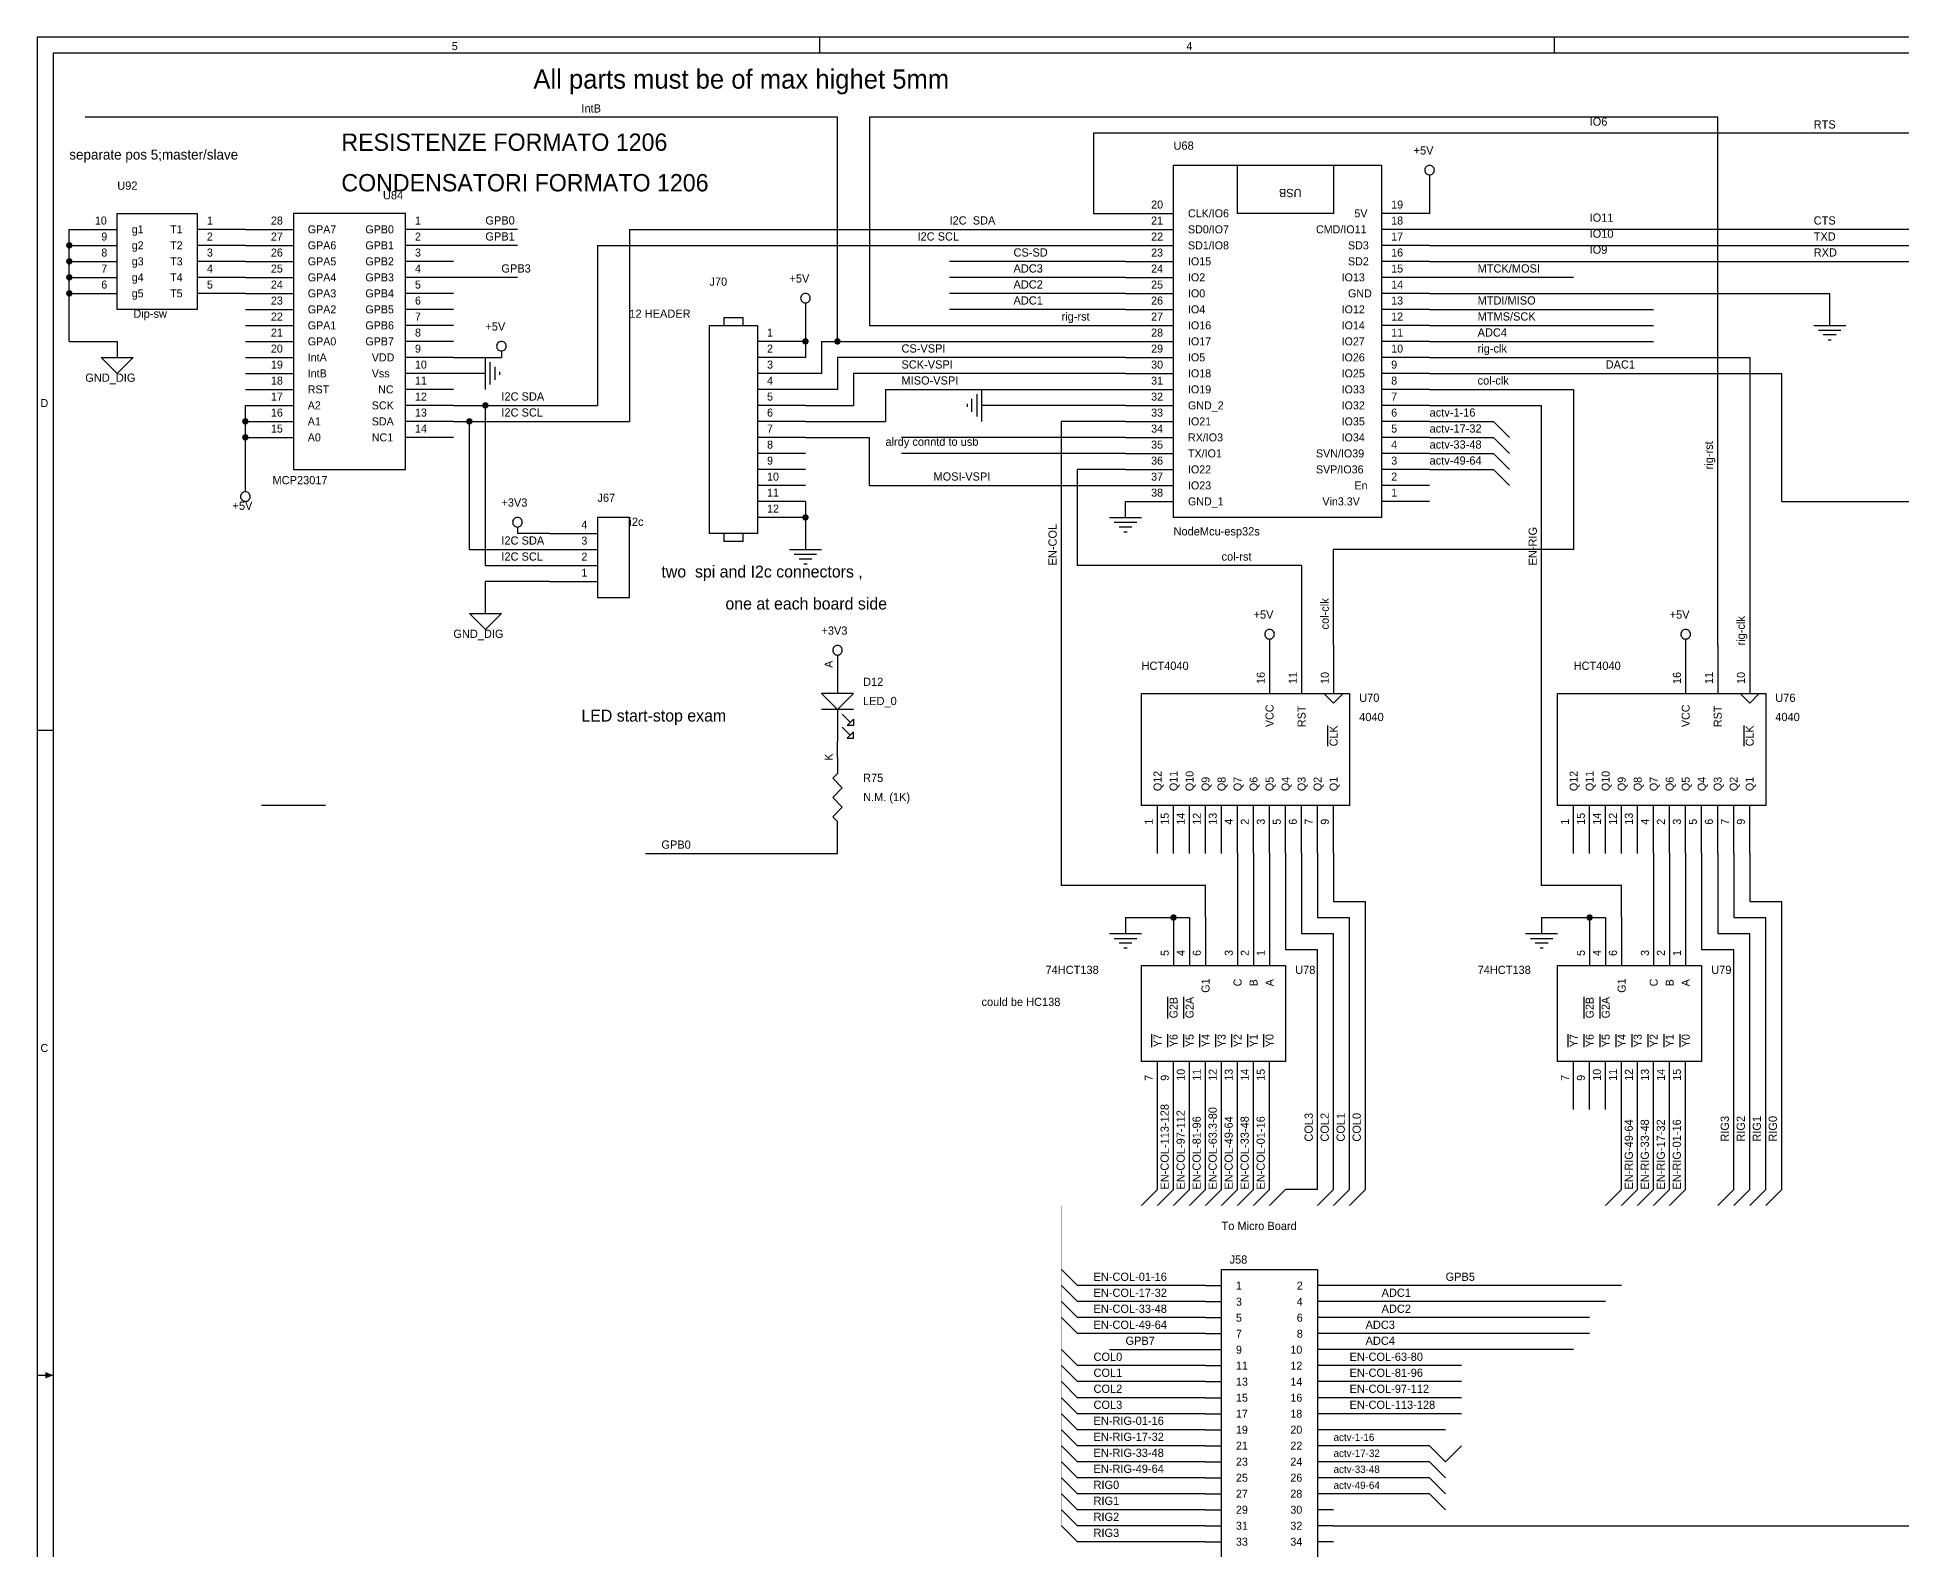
# Model space of a CAD drawing. Extents: x -3 to 591, y 3 to 422.
# Drawn here: x -2.5 to 293.4, y 182.4 to 422.4 of the extents above; entities that cross this region are included whole.
import ezdxf

# ---------------------------------------------------------------- set-up
doc = ezdxf.new("R2010")
doc.units = 0

msp = doc.modelspace()

# ---------------------------------------------------------------- linework, layer by layer
at = {"layer": 'PARTS'}
for p, q in [((170.18, 394.462), (177.8, 394.462)), ((218.44, 394.462), (210.82, 394.462)), ((2.54, 391.922), (10.16, 391.922)), ((30.48, 391.922), (22.86, 391.922)), ((30.48, 391.922), (38.1, 391.922)), ((63.5, 391.922), (55.88, 391.922)), ((170.18, 391.922), (177.8, 391.922)), ((218.44, 391.922), (210.82, 391.922)), ((2.54, 389.382), (10.16, 389.382)), ((30.48, 389.382), (22.86, 389.382)), ((30.48, 389.382), (38.1, 389.382)), ((63.5, 389.382), (55.88, 389.382)), ((170.18, 389.382), (177.8, 389.382)), ((218.44, 389.382), (210.82, 389.382)), ((2.54, 386.842), (10.16, 386.842)), ((30.48, 386.842), (22.86, 386.842)), ((30.48, 386.842), (38.1, 386.842)), ((63.5, 386.842), (55.88, 386.842)), ((170.18, 386.842), (177.8, 386.842)), ((218.44, 386.842), (210.82, 386.842)), ((2.54, 384.302), (10.16, 384.302)), ((2.54, 381.762), (10.16, 381.762)), ((30.48, 384.302), (22.86, 384.302)), ((30.48, 381.762), (22.86, 381.762)), ((30.48, 384.302), (38.1, 384.302)), ((30.48, 381.762), (38.1, 381.762)), ((63.5, 384.302), (55.88, 384.302)), ((63.5, 381.762), (55.88, 381.762)), ((170.18, 384.302), (177.8, 384.302)), ((170.18, 381.762), (177.8, 381.762)), ((218.44, 384.302), (210.82, 384.302)), ((218.44, 381.762), (210.82, 381.762)), ((30.48, 379.222), (38.1, 379.222)), ((63.5, 379.222), (55.88, 379.222)), ((170.18, 379.222), (177.8, 379.222)), ((218.44, 379.222), (210.82, 379.222)), ((30.48, 376.682), (38.1, 376.682)), ((63.5, 376.682), (55.88, 376.682)), ((170.18, 376.682), (177.8, 376.682)), ((218.44, 376.682), (210.82, 376.682)), ((30.48, 374.142), (38.1, 374.142)), ((63.5, 374.142), (55.88, 374.142)), ((119.38, 374.142), (111.76, 374.142)), ((170.18, 374.142), (177.8, 374.142)), ((218.44, 374.142), (210.82, 374.142)), ((30.48, 371.602), (38.1, 371.602)), ((63.5, 371.602), (55.88, 371.602)), ((119.38, 371.602), (111.76, 371.602)), ((170.18, 371.602), (177.8, 371.602)), ((218.44, 371.602), (210.82, 371.602)), ((30.48, 369.062), (38.1, 369.062)), ((63.5, 369.062), (55.88, 369.062)), ((119.38, 369.062), (111.76, 369.062)), ((170.18, 369.062), (177.8, 369.062)), ((218.44, 369.062), (210.82, 369.062)), ((30.48, 366.522), (38.1, 366.522)), ((30.48, 363.982), (38.1, 363.982)), ((63.5, 366.522), (55.88, 366.522)), ((63.5, 363.982), (55.88, 363.982)), ((119.38, 366.522), (111.76, 366.522)), ((119.38, 363.982), (111.76, 363.982)), ((170.18, 366.522), (177.8, 366.522)), ((170.18, 363.982), (177.8, 363.982)), ((218.44, 366.522), (210.82, 366.522)), ((218.44, 363.982), (210.82, 363.982)), ((30.48, 361.442), (38.1, 361.442)), ((63.5, 361.442), (55.88, 361.442)), ((119.38, 361.442), (111.76, 361.442)), ((170.18, 361.442), (177.8, 361.442)), ((218.44, 361.442), (210.82, 361.442)), ((30.48, 358.902), (38.1, 358.902)), ((63.5, 358.902), (55.88, 358.902)), ((119.38, 358.902), (111.76, 358.902)), ((170.18, 358.902), (177.8, 358.902)), ((218.44, 358.902), (210.82, 358.902)), ((119.38, 356.362), (111.76, 356.362)), ((170.18, 356.362), (177.8, 356.362)), ((218.44, 356.362), (210.82, 356.362)), ((119.38, 353.822), (111.76, 353.822)), ((170.18, 353.822), (177.8, 353.822)), ((218.44, 353.822), (210.82, 353.822)), ((119.38, 351.282), (111.76, 351.282)), ((170.18, 351.282), (177.8, 351.282)), ((218.44, 351.282), (210.82, 351.282)), ((119.38, 348.742), (111.76, 348.742)), ((170.18, 348.742), (177.8, 348.742)), ((218.44, 348.742), (210.82, 348.742)), ((78.74, 343.662), (86.36, 343.662)), ((119.38, 346.202), (111.76, 346.202)), ((78.74, 341.122), (86.36, 341.122)), ((78.74, 338.582), (86.36, 338.582)), ((78.74, 336.042), (86.36, 336.042)), ((193.04, 325.882), (193.04, 318.262)), ((198.12, 325.882), (198.12, 318.262)), ((203.2, 325.882), (203.2, 318.262)), ((259.08, 325.882), (259.08, 318.262)), ((264.16, 325.882), (264.16, 318.262)), ((269.24, 325.882), (269.24, 318.262)), ((124.46, 323.342), (124.46, 320.802)), ((201.676, 318.262), (203.2, 316.738)), ((203.2, 316.738), (204.724, 318.262)), ((267.716, 318.262), (269.24, 316.738)), ((269.24, 316.738), (270.764, 318.262)), ((124.46, 308.102), (124.46, 310.642)), ((124.46, 308.102), (124.46, 305.562)), ((175.26, 292.862), (175.26, 300.482)), ((177.8, 292.862), (177.8, 300.482)), ((180.34, 292.862), (180.34, 300.482)), ((182.88, 292.862), (182.88, 300.482)), ((185.42, 292.862), (185.42, 300.482)), ((187.96, 292.862), (187.96, 300.482)), ((190.5, 292.862), (190.5, 300.482)), ((193.04, 292.862), (193.04, 300.482)), ((195.58, 292.862), (195.58, 300.482)), ((198.12, 292.862), (198.12, 300.482)), ((200.66, 292.862), (200.66, 300.482)), ((203.2, 292.862), (203.2, 300.482)), ((241.3, 292.862), (241.3, 300.482)), ((243.84, 292.862), (243.84, 300.482)), ((246.38, 292.862), (246.38, 300.482)), ((248.92, 292.862), (248.92, 300.482)), ((251.46, 292.862), (251.46, 300.482)), ((254, 292.862), (254, 300.482)), ((256.54, 292.862), (256.54, 300.482)), ((259.08, 292.862), (259.08, 300.482)), ((261.62, 292.862), (261.62, 300.482)), ((264.16, 292.862), (264.16, 300.482)), ((266.7, 292.862), (266.7, 300.482)), ((269.24, 292.862), (269.24, 300.482)), ((124.46, 295.402), (124.46, 297.942)), ((177.8, 282.702), (177.8, 275.082)), ((180.34, 282.702), (180.34, 275.082)), ((182.88, 282.702), (182.88, 275.082)), ((187.96, 282.702), (187.96, 275.082)), ((190.5, 282.702), (190.5, 275.082)), ((193.04, 282.702), (193.04, 275.082)), ((243.84, 282.702), (243.84, 275.082)), ((246.38, 282.702), (246.38, 275.082)), ((248.92, 282.702), (248.92, 275.082)), ((254, 282.702), (254, 275.082)), ((256.54, 282.702), (256.54, 275.082)), ((259.08, 282.702), (259.08, 275.082)), ((175.26, 252.222), (175.26, 259.842)), ((177.8, 252.222), (177.8, 259.842)), ((180.34, 252.222), (180.34, 259.842)), ((182.88, 252.222), (182.88, 259.842)), ((185.42, 252.222), (185.42, 259.842)), ((187.96, 252.222), (187.96, 259.842)), ((190.5, 252.222), (190.5, 259.842)), ((193.04, 252.222), (193.04, 259.842)), ((241.3, 252.222), (241.3, 259.842)), ((243.84, 252.222), (243.84, 259.842)), ((246.38, 252.222), (246.38, 259.842)), ((248.92, 252.222), (248.92, 259.842)), ((251.46, 252.222), (251.46, 259.842)), ((254, 252.222), (254, 259.842)), ((256.54, 252.222), (256.54, 259.842)), ((259.08, 252.222), (259.08, 259.842)), ((182.88, 224.282), (185.42, 224.282)), ((203.2, 224.282), (200.66, 224.282)), ((182.88, 221.742), (185.42, 221.742)), ((182.88, 219.202), (185.42, 219.202)), ((203.2, 221.742), (200.66, 221.742)), ((203.2, 219.202), (200.66, 219.202)), ((182.88, 216.662), (185.42, 216.662)), ((203.2, 216.662), (200.66, 216.662)), ((182.88, 214.122), (185.42, 214.122)), ((203.2, 214.122), (200.66, 214.122)), ((182.88, 211.582), (185.42, 211.582)), ((203.2, 211.582), (200.66, 211.582)), ((182.88, 209.042), (185.42, 209.042)), ((203.2, 209.042), (200.66, 209.042)), ((182.88, 206.502), (185.42, 206.502)), ((203.2, 206.502), (200.66, 206.502)), ((182.88, 203.962), (185.42, 203.962)), ((182.88, 201.422), (185.42, 201.422)), ((203.2, 203.962), (200.66, 203.962)), ((203.2, 201.422), (200.66, 201.422)), ((182.88, 198.882), (185.42, 198.882)), ((203.2, 198.882), (200.66, 198.882)), ((182.88, 196.342), (185.42, 196.342)), ((203.2, 196.342), (200.66, 196.342)), ((182.88, 193.802), (185.42, 193.802)), ((203.2, 193.802), (200.66, 193.802)), ((182.88, 191.262), (185.42, 191.262)), ((203.2, 191.262), (200.66, 191.262)), ((182.88, 188.722), (185.42, 188.722)), ((203.2, 188.722), (200.66, 188.722)), ((182.88, 186.182), (185.42, 186.182)), ((182.88, 183.642), (185.42, 183.642)), ((203.2, 186.182), (200.66, 186.182)), ((203.2, 183.642), (200.66, 183.642))]:
    msp.add_line(p, q, dxfattribs=at)
for points in [[(210.82, 346.202), (177.8, 346.202), (177.8, 402.082), (210.82, 402.082)], [(203.2, 394.462), (187.96, 394.462), (187.96, 402.082), (203.2, 402.082)], [(10.16, 394.462), (22.86, 394.462), (22.86, 379.222), (10.16, 379.222)], [(55.88, 394.462), (38.1, 394.462), (38.1, 353.822), (55.88, 353.822)], [(104.14, 376.682), (111.76, 376.682), (111.76, 343.662), (104.14, 343.662)], [(86.36, 333.502), (91.44, 333.502), (91.44, 346.202), (86.36, 346.202)], [(127, 318.262), (121.92, 318.262), (124.46, 315.722), (127, 318.262)], [(205.74, 318.262), (205.74, 300.482), (172.72, 300.482), (172.72, 318.262)], [(271.78, 318.262), (271.78, 300.482), (238.76, 300.482), (238.76, 318.262)], [(127, 314.198), (127, 313.182), (125.984, 313.182), (127, 314.198)], [(127, 311.15), (127, 312.166), (125.984, 311.15), (127, 311.15)], [(195.58, 275.082), (195.58, 259.842), (172.72, 259.842), (172.72, 275.082)], [(261.62, 275.082), (261.62, 259.842), (238.76, 259.842), (238.76, 275.082)], [(185.42, 226.822), (200.66, 226.822), (200.66, 160.782), (185.42, 160.782)]]:
    msp.add_lwpolyline(points, close=True, dxfattribs=at)
for points in [[(219.202, 401.32, 0.0985), (219.144, 401.6116, 0.0985), (218.9788, 401.8588, 0.0985), (218.7316, 402.024, 0.0985), (218.44, 402.082, 0.0985), (218.1484, 402.024, 0.0985), (217.9012, 401.8588, 0.0985), (217.736, 401.6116, 0.0985), (217.678, 401.32, 0.0985), (217.736, 401.0284, 0.0985), (217.9012, 400.7812, 0.0985), (218.1484, 400.616, 0.0985), (218.44, 400.558, 0.0985), (218.7316, 400.616, 0.0985), (218.9788, 400.7812, 0.0985), (219.144, 401.0284, 0.0985)], [(120.142, 381, 0.0985), (120.084, 381.2916, 0.0985), (119.9188, 381.5388, 0.0985), (119.6716, 381.704, 0.0985), (119.38, 381.762, 0.0985), (119.0884, 381.704, 0.0985), (118.8412, 381.5388, 0.0985), (118.676, 381.2916, 0.0985), (118.618, 381, 0.0985), (118.676, 380.7084, 0.0985), (118.8412, 380.4612, 0.0985), (119.0884, 380.296, 0.0985), (119.38, 380.238, 0.0985), (119.6716, 380.296, 0.0985), (119.9188, 380.4612, 0.0985), (120.084, 380.7084, 0.0985)], [(71.882, 373.38, 0.0985), (71.824, 373.6716, 0.0985), (71.6588, 373.9188, 0.0985), (71.4116, 374.084, 0.0985), (71.12, 374.142, 0.0985), (70.8284, 374.084, 0.0985), (70.5812, 373.9188, 0.0985), (70.416, 373.6716, 0.0985), (70.358, 373.38, 0.0985), (70.416, 373.0884, 0.0985), (70.5812, 372.8412, 0.0985), (70.8284, 372.676, 0.0985), (71.12, 372.618, 0.0985), (71.4116, 372.676, 0.0985), (71.6588, 372.8412, 0.0985), (71.824, 373.0884, 0.0985)], [(31.242, 349.504, 0.0985), (31.184, 349.7956, 0.0985), (31.0188, 350.0428, 0.0985), (30.7716, 350.208, 0.0985), (30.48, 350.266, 0.0985), (30.1884, 350.208, 0.0985), (29.9412, 350.0428, 0.0985), (29.776, 349.7956, 0.0985), (29.718, 349.504, 0.0985), (29.776, 349.2124, 0.0985), (29.9412, 348.9652, 0.0985), (30.1884, 348.8, 0.0985), (30.48, 348.742, 0.0985), (30.7716, 348.8, 0.0985), (31.0188, 348.9652, 0.0985), (31.184, 349.2124, 0.0985)], [(74.422, 345.44, 0.0985), (74.364, 345.7316, 0.0985), (74.1988, 345.9788, 0.0985), (73.9516, 346.144, 0.0985), (73.66, 346.202, 0.0985), (73.3684, 346.144, 0.0985), (73.1212, 345.9788, 0.0985), (72.956, 345.7316, 0.0985), (72.898, 345.44, 0.0985), (72.956, 345.1484, 0.0985), (73.1212, 344.9012, 0.0985), (73.3684, 344.736, 0.0985), (73.66, 344.678, 0.0985), (73.9516, 344.736, 0.0985), (74.1988, 344.9012, 0.0985), (74.364, 345.1484, 0.0985)], [(125.222, 325.12, 0.0985), (125.164, 325.4116, 0.0985), (124.9988, 325.6588, 0.0985), (124.7516, 325.824, 0.0985), (124.46, 325.882, 0.0985), (124.1684, 325.824, 0.0985), (123.9212, 325.6588, 0.0985), (123.756, 325.4116, 0.0985), (123.698, 325.12, 0.0985), (123.756, 324.8284, 0.0985), (123.9212, 324.5812, 0.0985), (124.1684, 324.416, 0.0985), (124.46, 324.358, 0.0985), (124.7516, 324.416, 0.0985), (124.9988, 324.5812, 0.0985), (125.164, 324.8284, 0.0985)], [(193.802, 327.66, 0.0985), (193.744, 327.9516, 0.0985), (193.5788, 328.1988, 0.0985), (193.3316, 328.364, 0.0985), (193.04, 328.422, 0.0985), (192.7484, 328.364, 0.0985), (192.5012, 328.1988, 0.0985), (192.336, 327.9516, 0.0985), (192.278, 327.66, 0.0985), (192.336, 327.3684, 0.0985), (192.5012, 327.1212, 0.0985), (192.7484, 326.956, 0.0985), (193.04, 326.898, 0.0985), (193.3316, 326.956, 0.0985), (193.5788, 327.1212, 0.0985), (193.744, 327.3684, 0.0985)], [(259.842, 327.66, 0.0985), (259.784, 327.9516, 0.0985), (259.6188, 328.1988, 0.0985), (259.3716, 328.364, 0.0985), (259.08, 328.422, 0.0985), (258.7884, 328.364, 0.0985), (258.5412, 328.1988, 0.0985), (258.376, 327.9516, 0.0985), (258.318, 327.66, 0.0985), (258.376, 327.3684, 0.0985), (258.5412, 327.1212, 0.0985), (258.7884, 326.956, 0.0985), (259.08, 326.898, 0.0985), (259.3716, 326.956, 0.0985), (259.6188, 327.1212, 0.0985), (259.784, 327.3684, 0.0985)]]:
    msp.add_lwpolyline(points, format="xyb", close=True, dxfattribs=at)
for points in [[(218.44, 400.558), (218.44, 399.542)], [(119.38, 380.238), (119.38, 379.222)], [(106.426, 377.952), (106.426, 376.682)], [(106.426, 377.952), (109.474, 377.952)], [(109.474, 376.682), (109.474, 377.952)], [(279.4, 376.682), (284.48, 376.682)], [(280.162, 375.92), (283.718, 375.92)], [(282.956, 375.158), (280.924, 375.158)], [(281.686, 374.396), (282.194, 374.396)], [(7.62, 371.602), (12.7, 371.602)], [(10.16, 369.062), (7.62, 371.602)], [(12.7, 371.602), (10.16, 369.062)], [(68.58, 366.522), (68.58, 371.602)], [(69.342, 367.284), (69.342, 370.84)], [(70.104, 370.078), (70.104, 368.046)], [(71.12, 372.618), (71.12, 371.602)], [(70.866, 368.808), (70.866, 369.316)], [(145.034, 364.236), (145.034, 363.728)], [(145.796, 362.966), (145.796, 364.998)], [(146.558, 365.76), (146.558, 362.204)], [(147.32, 366.522), (147.32, 361.442)], [(30.48, 350.266), (30.48, 351.282)], [(73.66, 344.678), (73.66, 343.662)], [(106.426, 343.662), (106.426, 342.392)], [(109.474, 342.392), (109.474, 343.662)], [(167.64, 346.202), (172.72, 346.202)], [(168.402, 345.44), (171.958, 345.44)], [(171.196, 344.678), (169.164, 344.678)], [(169.926, 343.916), (170.434, 343.916)], [(109.474, 342.392), (106.426, 342.392)], [(116.84, 341.122), (121.92, 341.122)], [(117.602, 340.36), (121.158, 340.36)], [(120.396, 339.598), (118.364, 339.598)], [(119.126, 338.836), (119.634, 338.836)], [(66.04, 330.962), (71.12, 330.962)], [(68.58, 328.422), (66.04, 330.962)], [(71.12, 330.962), (68.58, 328.422)], [(193.04, 326.898), (193.04, 325.882)], [(259.08, 326.898), (259.08, 325.882)], [(124.46, 324.358), (124.46, 323.342)], [(124.46, 320.802), (124.46, 318.262)], [(127, 315.722), (121.92, 315.722)], [(124.46, 315.722), (124.46, 310.642)], [(126.492, 313.69), (125.222, 314.96)], [(126.492, 311.658), (125.222, 312.928)], [(123.698, 304.8), (124.46, 305.562)], [(125.222, 303.276), (123.698, 304.8)], [(123.698, 301.752), (125.222, 303.276)], [(125.222, 300.228), (123.698, 301.752)], [(123.698, 298.704), (125.222, 300.228)], [(124.46, 297.942), (123.698, 298.704)], [(167.64, 280.162), (172.72, 280.162)], [(168.402, 279.4), (171.958, 279.4)], [(171.196, 278.638), (169.164, 278.638)], [(233.68, 280.162), (238.76, 280.162)], [(234.442, 279.4), (237.998, 279.4)], [(237.236, 278.638), (235.204, 278.638)], [(169.926, 277.876), (170.434, 277.876)], [(235.966, 277.876), (236.474, 277.876)]]:
    msp.add_lwpolyline(points, dxfattribs=at)
at = {"layer": 'TITLE'}
for points in [[(-2.54, 2.54), (591.312, 2.54), (591.312, 422.402), (-2.54, 422.402)], [(0, 5.08), (588.772, 5.08), (588.772, 419.862), (0, 419.862)]]:
    msp.add_lwpolyline(points, close=True, dxfattribs=at)
for points in [[(121.666, 419.862), (121.666, 422.402)], [(238.252, 419.862), (238.252, 422.402)], [(-2.54, 312.42), (0, 312.42)], [(-2.54, 210.058), (0, 210.058)]]:
    msp.add_lwpolyline(points, dxfattribs=at)
msp.add_solid([(0, 210.058), (-1.27, 210.566), (-1.27, 209.55), (-1.27, 210.058)], dxfattribs=at)
msp.add_solid([(0, 210.058), (-1.27, 210.566), (-1.27, 209.55), (-1.27, 210.058)], dxfattribs=at)
msp.add_solid([(0, 210.058), (-1.27, 210.566), (-1.27, 209.55), (-1.27, 210.058)], dxfattribs=at)
at = {"layer": 'WIRE'}
for points in [[(124.46, 409.702), (5.08, 409.702)], [(124.46, 374.142), (124.46, 409.702)], [(264.16, 409.702), (129.54, 409.702)], [(129.54, 409.702), (129.54, 376.682)], [(264.16, 325.882), (264.16, 409.702)], [(378.46, 407.162), (165.1, 407.162)], [(165.1, 407.162), (165.1, 394.462)], [(218.44, 399.542), (218.44, 394.462)], [(165.1, 394.462), (170.18, 394.462)], [(2.54, 389.382), (2.54, 391.922)], [(73.66, 391.922), (63.5, 391.922)], [(91.44, 391.922), (170.18, 391.922)], [(91.44, 391.922), (91.44, 361.442)], [(375.92, 391.922), (218.44, 391.922)], [(2.54, 386.842), (2.54, 389.382)], [(73.66, 389.382), (63.5, 389.382)], [(86.36, 389.382), (170.18, 389.382)], [(86.36, 389.382), (86.36, 363.982)], [(218.44, 389.382), (370.84, 389.382)], [(2.54, 384.302), (2.54, 386.842)], [(170.18, 386.842), (142.24, 386.842)], [(218.44, 386.842), (373.38, 386.842)], [(2.54, 381.762), (2.54, 384.302)], [(2.54, 374.142), (2.54, 381.762)], [(73.66, 384.302), (63.5, 384.302)], [(170.18, 384.302), (142.24, 384.302)], [(170.18, 381.762), (142.24, 381.762)], [(241.3, 384.302), (218.44, 384.302)], [(218.44, 381.762), (281.94, 381.762)], [(281.94, 376.682), (281.94, 381.762)], [(119.38, 379.222), (119.38, 374.142)], [(170.18, 379.222), (142.24, 379.222)], [(218.44, 379.222), (254, 379.222)], [(129.54, 376.682), (170.18, 376.682)], [(218.44, 376.682), (254, 376.682)], [(2.54, 374.142), (10.16, 374.142)], [(10.16, 374.142), (10.16, 371.602)], [(119.38, 374.142), (119.38, 371.602)], [(121.92, 374.142), (124.46, 374.142)], [(121.92, 374.142), (121.92, 369.062)], [(124.46, 374.142), (170.18, 374.142)], [(218.44, 374.142), (254, 374.142)], [(63.5, 371.602), (71.12, 371.602)], [(170.18, 371.602), (124.46, 371.602)], [(124.46, 371.602), (124.46, 366.522)], [(218.44, 371.602), (269.24, 371.602)], [(269.24, 371.602), (269.24, 325.882)], [(68.58, 369.062), (63.5, 369.062)], [(121.92, 369.062), (119.38, 369.062)], [(170.18, 369.062), (127, 369.062)], [(127, 369.062), (127, 363.982)], [(218.44, 369.062), (274.32, 369.062)], [(274.32, 348.742), (274.32, 369.062)], [(30.48, 361.442), (30.48, 363.982)], [(63.5, 363.982), (68.58, 363.982)], [(68.58, 338.582), (68.58, 363.982)], [(68.58, 363.982), (86.36, 363.982)], [(124.46, 366.522), (119.38, 366.522)], [(119.38, 363.982), (127, 363.982)], [(132.08, 366.522), (170.18, 366.522)], [(132.08, 366.522), (132.08, 361.442)], [(170.18, 363.982), (147.32, 363.982)], [(147.32, 363.982), (147.32, 361.442)], [(218.44, 366.522), (241.3, 366.522)], [(218.44, 363.982), (236.22, 363.982)], [(236.22, 287.782), (236.22, 363.982)], [(241.3, 366.522), (241.3, 341.122)], [(30.48, 358.902), (30.48, 361.442)], [(63.5, 361.442), (66.04, 361.442)], [(66.04, 341.122), (66.04, 361.442)], [(66.04, 361.442), (91.44, 361.442)], [(119.38, 361.442), (132.08, 361.442)], [(160.02, 287.782), (160.02, 361.442)], [(170.18, 361.442), (160.02, 361.442)], [(218.44, 361.442), (228.6, 361.442)], [(231.14, 358.902), (228.6, 361.442)], [(30.48, 351.282), (30.48, 358.902)], [(119.38, 358.902), (129.54, 358.902)], [(129.54, 351.282), (129.54, 358.902)], [(170.18, 358.902), (134.62, 358.902)], [(218.44, 358.902), (228.6, 358.902)], [(231.14, 356.362), (228.6, 358.902)], [(170.18, 356.362), (134.62, 356.362)], [(218.44, 356.362), (228.6, 356.362)], [(231.14, 353.822), (228.6, 356.362)], [(162.56, 338.582), (162.56, 353.822)], [(170.18, 353.822), (162.56, 353.822)], [(218.44, 353.822), (228.6, 353.822)], [(231.14, 351.282), (228.6, 353.822)], [(129.54, 351.282), (170.18, 351.282)], [(119.38, 348.742), (119.38, 346.202)], [(170.18, 346.202), (170.18, 348.742)], [(274.32, 348.742), (302.26, 348.742)], [(78.74, 343.662), (73.66, 343.662)], [(119.38, 346.202), (119.38, 341.122)], [(66.04, 341.122), (78.74, 341.122)], [(203.2, 325.882), (203.2, 341.122)], [(241.3, 341.122), (203.2, 341.122)], [(68.58, 338.582), (78.74, 338.582)], [(198.12, 338.582), (162.56, 338.582)], [(198.12, 338.582), (198.12, 325.882)], [(78.74, 336.042), (68.58, 336.042)], [(68.58, 330.962), (68.58, 336.042)], [(43.18, 300.482), (33.02, 300.482)], [(124.46, 292.862), (124.46, 295.402)], [(93.98, 292.862), (124.46, 292.862)], [(187.96, 292.862), (187.96, 282.702)], [(190.5, 292.862), (190.5, 282.702)], [(193.04, 292.862), (193.04, 282.702)], [(195.58, 292.862), (195.58, 277.622)], [(198.12, 292.862), (198.12, 280.162)], [(200.66, 292.862), (200.66, 282.702)], [(203.2, 292.862), (203.2, 285.242)], [(254, 292.862), (254, 282.702)], [(256.54, 292.862), (256.54, 282.702)], [(259.08, 292.862), (259.08, 282.702)], [(261.62, 292.862), (261.62, 277.622)], [(264.16, 292.862), (264.16, 280.162)], [(266.7, 292.862), (266.7, 282.702)], [(269.24, 292.862), (269.24, 285.242)], [(182.88, 287.782), (160.02, 287.782)], [(182.88, 282.702), (182.88, 287.782)], [(248.92, 287.782), (236.22, 287.782)], [(248.92, 282.702), (248.92, 287.782)], [(203.2, 285.242), (208.28, 285.242)], [(208.28, 239.522), (208.28, 285.242)], [(269.24, 285.242), (274.32, 285.242)], [(274.32, 239.522), (274.32, 285.242)], [(170.18, 282.702), (177.8, 282.702)], [(170.18, 282.702), (170.18, 280.162)], [(177.8, 282.702), (180.34, 282.702)], [(200.66, 282.702), (205.74, 282.702)], [(205.74, 239.522), (205.74, 282.702)], [(236.22, 282.702), (243.84, 282.702)], [(236.22, 282.702), (236.22, 280.162)], [(243.84, 282.702), (246.38, 282.702)], [(266.7, 282.702), (271.78, 282.702)], [(271.78, 239.522), (271.78, 282.702)], [(198.12, 280.162), (203.2, 280.162)], [(203.2, 239.522), (203.2, 280.162)], [(264.16, 280.162), (269.24, 280.162)], [(269.24, 239.522), (269.24, 280.162)], [(195.58, 277.622), (200.66, 277.622)], [(200.66, 239.522), (200.66, 277.622)], [(261.62, 277.622), (266.7, 277.622)], [(266.7, 239.522), (266.7, 277.622)], [(175.26, 239.522), (175.26, 252.222)], [(177.8, 239.522), (177.8, 252.222)], [(180.34, 239.522), (180.34, 252.222)], [(182.88, 239.522), (182.88, 252.222)], [(185.42, 239.522), (185.42, 252.222)], [(187.96, 239.522), (187.96, 252.222)], [(190.5, 239.522), (190.5, 252.222)], [(193.04, 239.522), (193.04, 252.222)], [(248.92, 239.522), (248.92, 252.222)], [(251.46, 239.522), (251.46, 252.222)], [(254, 239.522), (254, 252.222)], [(256.54, 239.522), (256.54, 252.222)], [(259.08, 239.522), (259.08, 252.222)], [(172.72, 236.982), (175.26, 239.522)], [(175.26, 236.982), (177.8, 239.522)], [(177.8, 236.982), (180.34, 239.522)], [(180.34, 236.982), (182.88, 239.522)], [(182.88, 236.982), (185.42, 239.522)], [(185.42, 236.982), (187.96, 239.522)], [(187.96, 236.982), (190.5, 239.522)], [(190.5, 236.982), (193.04, 239.522)], [(193.04, 236.982), (195.58, 239.522)], [(200.66, 239.522), (195.58, 239.522)], [(203.2, 239.522), (200.66, 236.982)], [(205.74, 239.522), (203.2, 236.982)], [(208.28, 239.522), (205.74, 236.982)], [(246.38, 236.982), (248.92, 239.522)], [(248.92, 236.982), (251.46, 239.522)], [(251.46, 236.982), (254, 239.522)], [(254, 236.982), (256.54, 239.522)], [(256.54, 236.982), (259.08, 239.522)], [(266.7, 239.522), (264.16, 236.982)], [(269.24, 239.522), (266.7, 236.982)], [(271.78, 239.522), (269.24, 236.982)], [(274.32, 239.522), (271.78, 236.982)], [(160.02, 226.822), (162.56, 224.282)], [(160.02, 226.822), (162.56, 224.282)], [(160.02, 224.282), (162.56, 221.742)], [(160.02, 224.282), (162.56, 221.742)], [(182.88, 224.282), (162.56, 224.282)], [(248.92, 224.282), (203.2, 224.282)], [(160.02, 221.742), (162.56, 219.202)], [(160.02, 221.742), (162.56, 219.202)], [(160.02, 219.202), (162.56, 216.662)], [(160.02, 219.202), (162.56, 216.662)], [(182.88, 221.742), (162.56, 221.742)], [(182.88, 219.202), (162.56, 219.202)], [(246.38, 221.742), (203.2, 221.742)], [(243.84, 219.202), (203.2, 219.202)], [(182.88, 216.662), (162.56, 216.662)], [(243.84, 216.662), (203.2, 216.662)], [(160.02, 214.122), (162.56, 211.582)], [(160.02, 214.122), (162.56, 211.582)], [(167.64, 214.122), (182.88, 214.122)], [(241.3, 214.122), (203.2, 214.122)], [(160.02, 211.582), (162.56, 209.042)], [(160.02, 211.582), (162.56, 209.042)], [(182.88, 211.582), (162.56, 211.582)], [(223.52, 211.582), (203.2, 211.582)], [(160.02, 209.042), (162.56, 206.502)], [(160.02, 209.042), (162.56, 206.502)], [(182.88, 209.042), (162.56, 209.042)], [(223.52, 209.042), (203.2, 209.042)], [(160.02, 206.502), (162.56, 203.962)], [(160.02, 206.502), (162.56, 203.962)], [(182.88, 206.502), (162.56, 206.502)], [(223.52, 206.502), (203.2, 206.502)], [(160.02, 203.962), (162.56, 201.422)], [(160.02, 203.962), (162.56, 201.422)], [(160.02, 201.422), (162.56, 198.882)], [(160.02, 201.422), (162.56, 198.882)], [(182.88, 203.962), (162.56, 203.962)], [(182.88, 201.422), (162.56, 201.422)], [(223.52, 203.962), (203.2, 203.962)], [(220.98, 201.422), (203.2, 201.422)], [(160.02, 198.882), (162.56, 196.342)], [(160.02, 198.882), (162.56, 196.342)], [(182.88, 198.882), (162.56, 198.882)], [(218.44, 198.882), (203.2, 198.882)], [(220.98, 196.342), (218.44, 198.882)], [(223.52, 198.882), (220.98, 196.342)], [(160.02, 196.342), (162.56, 193.802)], [(160.02, 196.342), (162.56, 193.802)], [(182.88, 196.342), (162.56, 196.342)], [(218.44, 196.342), (203.2, 196.342)], [(220.98, 193.802), (218.44, 196.342)], [(160.02, 193.802), (162.56, 191.262)], [(160.02, 193.802), (162.56, 191.262)], [(182.88, 193.802), (162.56, 193.802)], [(218.44, 193.802), (203.2, 193.802)], [(220.98, 191.262), (218.44, 193.802)], [(160.02, 191.262), (162.56, 188.722)], [(160.02, 191.262), (162.56, 188.722)], [(182.88, 191.262), (162.56, 191.262)], [(218.44, 191.262), (203.2, 191.262)], [(220.98, 188.722), (218.44, 191.262)], [(160.02, 188.722), (162.56, 186.182)], [(160.02, 188.722), (162.56, 186.182)], [(182.88, 188.722), (162.56, 188.722)], [(160.02, 186.182), (162.56, 183.642)], [(160.02, 186.182), (162.56, 183.642)], [(182.88, 186.182), (162.56, 186.182)], [(182.88, 183.642), (162.56, 183.642)], [(203.2, 186.182), (322.58, 186.182)]]:
    msp.add_lwpolyline(points, dxfattribs=at)
at = {"layer": 'WIRE', "const_width": 0.508}
for points in [[(2.286, 389.382, 1), (2.794, 389.382, 1)], [(2.286, 386.842, 1), (2.794, 386.842, 1)], [(2.286, 384.302, 1), (2.794, 384.302, 1)], [(2.286, 381.762, 1), (2.794, 381.762, 1)], [(119.126, 374.142, 1), (119.634, 374.142, 1)], [(124.206, 374.142, 1), (124.714, 374.142, 1)], [(68.326, 363.982, 1), (68.834, 363.982, 1)], [(30.226, 361.442, 1), (30.734, 361.442, 1)], [(65.786, 361.442, 1), (66.294, 361.442, 1)], [(30.226, 358.902, 1), (30.734, 358.902, 1)], [(119.126, 346.202, 1), (119.634, 346.202, 1)], [(177.546, 282.702, 1), (178.054, 282.702, 1)], [(243.586, 282.702, 1), (244.094, 282.702, 1)]]:
    msp.add_lwpolyline(points, format="xyb", close=True, dxfattribs=at)
at = {"layer": 'WIRE', "const_width": 0.02}
for points in [[(231.14, 361.442), (231.14, 358.902)], [(231.14, 358.902), (231.14, 356.362)], [(231.14, 356.362), (231.14, 353.822)], [(231.14, 353.822), (231.14, 351.282)], [(231.14, 351.282), (231.14, 346.202)], [(284.48, 346.202), (231.14, 346.202)], [(284.48, 198.882), (284.48, 346.202)], [(160.02, 226.822), (160.02, 236.982)], [(160.02, 236.982), (172.72, 236.982)], [(172.72, 236.982), (175.26, 236.982)], [(175.26, 236.982), (177.8, 236.982)], [(177.8, 236.982), (180.34, 236.982)], [(180.34, 236.982), (182.88, 236.982)], [(182.88, 236.982), (185.42, 236.982)], [(185.42, 236.982), (187.96, 236.982)], [(187.96, 236.982), (190.5, 236.982)], [(190.5, 236.982), (193.04, 236.982)], [(193.04, 236.982), (200.66, 236.982)], [(200.66, 236.982), (203.2, 236.982)], [(203.2, 236.982), (205.74, 236.982)], [(205.74, 236.982), (246.38, 236.982)], [(246.38, 236.982), (248.92, 236.982)], [(248.92, 236.982), (251.46, 236.982)], [(251.46, 236.982), (254, 236.982)], [(254, 236.982), (256.54, 236.982)], [(256.54, 236.982), (264.16, 236.982)], [(264.16, 236.982), (266.7, 236.982)], [(266.7, 236.982), (269.24, 236.982)], [(269.24, 236.982), (271.78, 236.982)], [(271.78, 236.982), (274.32, 236.982)], [(160.02, 224.282), (160.02, 226.822)], [(160.02, 221.742), (160.02, 224.282)], [(160.02, 219.202), (160.02, 221.742)], [(160.02, 219.202), (160.02, 214.122)], [(160.02, 211.582), (160.02, 214.122)], [(160.02, 209.042), (160.02, 211.582)], [(160.02, 206.502), (160.02, 209.042)], [(160.02, 203.962), (160.02, 206.502)], [(160.02, 201.422), (160.02, 203.962)], [(160.02, 198.882), (160.02, 201.422)], [(160.02, 196.342), (160.02, 198.882)], [(220.98, 196.342), (220.98, 198.882)], [(223.52, 198.882), (284.48, 198.882)], [(160.02, 193.802), (160.02, 196.342)], [(220.98, 193.802), (220.98, 196.342)], [(160.02, 191.262), (160.02, 193.802)], [(220.98, 191.262), (220.98, 193.802)], [(160.02, 188.722), (160.02, 191.262)], [(220.98, 188.722), (220.98, 191.262)], [(160.02, 186.182), (160.02, 188.722)]]:
    msp.add_lwpolyline(points, dxfattribs=at)

# ---------------------------------------------------------------- texts
at = {"layer": 'COMMENTS'}
for s, height, p in [('All parts must be of max highet 5mm', 3.0407, (76.2, 414.2513)), ('IO6', 1.3057, (243.84, 408.3663)), ('RESISTENZE FORMATO 1206', 2.7523, (45.72, 404.3797)), ('separate pos 5;master/slave', 1.5955, (2.54, 402.9965)), ('CONDENSATORI FORMATO 1206', 2.7523, (45.72, 397.945)), ('IO11', 1.3057, (243.84, 393.1263)), ('IO10', 1.3057, (243.84, 390.5863)), ('IO9', 1.3057, (243.84, 388.0463)), ('alrdy conntd to usb ', 1.3057, (132.08, 357.5663)), ('two  spi and I2c connectors ,', 1.8851, (96.52, 336.6669)), ('one at each board side ', 1.8851, (106.68, 331.5869)), ('HCT4040', 1.3057, (172.72, 322.0063)), ('HCT4040', 1.3057, (241.3, 322.0063)), ('LED start-stop exam', 1.8851, (83.82, 313.8069)), ('could be HC138', 1.3057, (147.32, 268.6663)), ('To Micro Board', 1.3057, (185.42, 233.1063))]:
    msp.add_text(s, height=height, dxfattribs=at).set_placement(p)
at = {"layer": 'PARTS'}
for s, p in [('10', (6.604, 392.684)), ('1', (24.384, 392.684)), ('28', (34.544, 392.684)), ('1', (57.404, 392.684)), ('20', (174.244, 395.224)), ('21', (174.244, 392.684)), ('CLK/IO6', (180.086, 393.827)), ('5V', (206.502, 393.827)), ('19', (212.344, 395.224)), ('18', (212.344, 392.684)), ('9', (7.62, 390.144)), ('g1', (12.446, 391.287)), ('T1', (18.542, 391.287)), ('2', (24.384, 390.144)), ('27', (34.544, 390.144)), ('GPA7', (40.386, 391.287)), ('GPB0', (49.53, 391.287)), ('2', (57.404, 390.144)), ('22', (174.244, 390.144)), ('SD0/IO7', (180.086, 391.287)), ('CMD/IO11', (200.406, 391.287)), ('17', (212.344, 390.144)), ('8', (7.62, 387.604)), ('g2', (12.446, 388.747)), ('T2', (18.542, 388.747)), ('3', (24.384, 387.604)), ('26', (34.544, 387.604)), ('GPA6', (40.386, 388.747)), ('GPB1', (49.53, 388.747)), ('3', (57.404, 387.604)), ('23', (174.244, 387.604)), ('SD1/IO8', (180.086, 388.747)), ('SD3', (205.486, 388.747)), ('16', (212.344, 387.604)), ('7', (7.62, 385.064)), ('g3', (12.446, 386.207)), ('g4', (12.446, 383.667)), ('T3', (18.542, 386.207)), ('T4', (18.542, 383.667)), ('4', (24.384, 385.064)), ('25', (34.544, 385.064)), ('GPA5', (40.386, 386.207)), ('GPA4', (40.386, 383.667)), ('GPB2', (49.53, 386.207)), ('GPB3', (49.53, 383.667)), ('4', (57.404, 385.064)), ('24', (174.244, 385.064)), ('IO15', (180.086, 386.207)), ('IO2', (180.086, 383.667)), ('IO13', (204.47, 383.667)), ('SD2', (205.486, 386.207)), ('15', (212.344, 385.064)), ('6', (7.62, 382.524)), ('g5', (12.446, 381.127)), ('T5', (18.542, 381.127)), ('5', (24.384, 382.524)), ('24', (34.544, 382.524)), ('GPA3', (40.386, 381.127)), ('GPB4', (49.53, 381.127)), ('5', (57.404, 382.524)), ('25', (174.244, 382.524)), ('IO0', (180.086, 381.127)), ('GND', (205.486, 381.127)), ('14', (212.344, 382.524)), ('23', (34.544, 379.984)), ('GPA2', (40.386, 378.587)), ('GPB5', (49.53, 378.587)), ('6', (57.404, 379.984)), ('26', (174.244, 379.984)), ('IO4', (180.086, 378.587)), ('IO12', (204.47, 378.587)), ('13', (212.344, 379.984)), ('22', (34.544, 377.444)), ('21', (34.544, 374.904)), ('GPA1', (40.386, 376.047)), ('GPB6', (49.53, 376.047)), ('8', (57.404, 374.904)), ('7', (57.404, 377.444)), ('1', (113.284, 374.904)), ('27', (174.244, 377.444)), ('28', (174.244, 374.904)), ('IO16', (180.086, 376.047)), ('IO14', (204.47, 376.047)), ('12', (212.344, 377.444)), ('11', (212.344, 374.904)), ('20', (34.544, 372.364)), ('GPA0', (40.386, 373.507)), ('GPB7', (49.53, 373.507)), ('9', (57.404, 372.364)), ('2', (113.284, 372.364)), ('29', (174.244, 372.364)), ('IO17', (180.086, 373.507)), ('IO27', (204.47, 373.507)), ('10', (212.344, 372.364)), ('19', (34.544, 369.824)), ('IntA', (40.386, 370.967)), ('VDD', (50.546, 370.967)), ('10', (57.404, 369.824)), ('3', (113.284, 369.824)), ('30', (174.244, 369.824)), ('IO5', (180.086, 370.967)), ('IO26', (204.47, 370.967)), ('9', (212.344, 369.824)), ('18', (34.544, 367.284)), ('RST', (40.386, 365.887)), ('IntB', (40.386, 368.427)), ('Vss', (50.546, 368.427)), ('NC', (51.562, 365.887)), ('11', (57.404, 367.284)), ('4', (113.284, 367.284)), ('31', (174.244, 367.284)), ('IO18', (180.086, 368.427)), ('IO19', (180.086, 365.887)), ('IO25', (204.47, 368.427)), ('IO33', (204.47, 365.887)), ('8', (212.344, 367.284)), ('17', (34.544, 364.744)), ('A2', (40.386, 363.347)), ('SCK', (50.546, 363.347)), ('12', (57.404, 364.744)), ('5', (113.284, 364.744)), ('32', (174.244, 364.744)), ('GND_2', (180.086, 363.347)), ('IO32', (204.47, 363.347)), ('7', (212.344, 364.744)), ('16', (34.544, 362.204)), ('A1', (40.386, 360.807)), ('SDA', (50.546, 360.807)), ('13', (57.404, 362.204)), ('6', (113.284, 362.204)), ('33', (174.244, 362.204)), ('IO21', (180.086, 360.807)), ('IO35', (204.47, 360.807)), ('6', (212.344, 362.204)), ('15', (34.544, 359.664)), ('A0', (40.386, 358.267)), ('NC1', (50.546, 358.267)), ('14', (57.404, 359.664)), ('8', (113.284, 357.124)), ('7', (113.284, 359.664)), ('34', (174.244, 359.664)), ('35', (174.244, 357.124)), ('RX/IO3', (180.086, 358.267)), ('IO34', (204.47, 358.267)), ('4', (212.344, 357.124)), ('5', (212.344, 359.664)), ('9', (113.284, 354.584)), ('36', (174.244, 354.584)), ('TX/IO1', (180.086, 355.727)), ('SVN/IO39', (200.406, 355.727)), ('3', (212.344, 354.584)), ('10', (113.284, 352.044)), ('37', (174.244, 352.044)), ('IO22', (180.086, 353.187)), ('SVP/IO36', (200.406, 353.187)), ('2', (212.344, 352.044)), ('11', (113.284, 349.504)), ('38', (174.244, 349.504)), ('GND_1', (180.086, 348.107)), ('IO23', (180.086, 350.647)), ('Vin3.3V', (201.422, 348.107)), ('En', (206.502, 350.647)), ('1', (212.344, 349.504)), ('12', (113.284, 346.964)), ('4', (83.82, 344.424)), ('3', (83.82, 341.884)), ('2', (83.82, 339.344)), ('1', (83.82, 336.804)), ('1', (187.706, 223.647)), ('2', (197.358, 223.647)), ('3', (187.706, 221.107)), ('4', (197.358, 221.107)), ('5', (187.706, 218.567)), ('6', (197.358, 218.567)), ('7', (187.706, 216.027)), ('8', (197.358, 216.027)), ('9', (187.706, 213.487)), ('10', (196.342, 213.487)), ('11', (187.706, 210.947)), ('12', (196.342, 210.947)), ('13', (187.706, 208.407)), ('15', (187.706, 205.867)), ('14', (196.342, 208.407)), ('16', (196.342, 205.867)), ('17', (187.706, 203.327)), ('18', (196.342, 203.327)), ('19', (187.706, 200.787)), ('20', (196.342, 200.787)), ('21', (187.706, 198.247)), ('22', (196.342, 198.247)), ('23', (187.706, 195.707)), ('24', (196.342, 195.707)), ('25', (187.706, 193.167)), ('26', (196.342, 193.167)), ('27', (187.706, 190.627)), ('28', (196.342, 190.627)), ('31', (187.706, 185.547)), ('29', (187.706, 188.087)), ('30', (196.342, 188.087)), ('32', (196.342, 185.547)), ('33', (187.706, 183.007)), ('34', (196.342, 183.007))]:
    msp.add_text(s, height=1.27, dxfattribs=at).set_placement(p)
for s, p in [('A', (123.698, 322.326)), ('16', (192.278, 319.786)), ('11', (197.358, 319.786)), ('10', (202.438, 319.786)), ('16', (258.318, 319.786)), ('11', (263.398, 319.786)), ('10', (268.478, 319.786)), ('VCC', (193.675, 312.928)), ('RST', (198.755, 312.928)), ('VCC', (259.715, 312.928)), ('RST', (264.795, 312.928)), ('%%oCLK%%o', (203.835, 309.88)), ('%%oCLK%%o', (269.875, 309.88)), ('K', (123.698, 307.594)), ('Q12', (175.895, 302.768)), ('Q11', (178.435, 302.768)), ('Q10', (180.975, 302.768)), ('Q9', (183.515, 302.768)), ('Q8', (186.055, 302.768)), ('Q7', (188.595, 302.768)), ('Q6', (191.135, 302.768)), ('Q5', (193.675, 302.768)), ('Q4', (196.215, 302.768)), ('Q3', (198.755, 302.768)), ('Q2', (201.295, 302.768)), ('Q1', (203.835, 302.768)), ('Q12', (241.935, 302.768)), ('Q11', (244.475, 302.768)), ('Q10', (247.015, 302.768)), ('Q9', (249.555, 302.768)), ('Q8', (252.095, 302.768)), ('Q7', (254.635, 302.768)), ('Q6', (257.175, 302.768)), ('Q5', (259.715, 302.768)), ('Q4', (262.255, 302.768)), ('Q3', (264.795, 302.768)), ('Q2', (267.335, 302.768)), ('Q1', (269.875, 302.768)), ('15', (177.038, 297.434)), ('14', (179.578, 297.434)), ('12', (182.118, 297.434)), ('13', (184.658, 297.434)), ('15', (243.078, 297.434)), ('14', (245.618, 297.434)), ('12', (248.158, 297.434)), ('13', (250.698, 297.434)), ('1', (174.498, 297.434)), ('4', (187.198, 297.434)), ('2', (189.738, 297.434)), ('3', (192.278, 297.434)), ('5', (194.818, 297.434)), ('6', (197.358, 297.434)), ('7', (199.898, 297.434)), ('9', (202.438, 297.434)), ('1', (240.538, 297.434)), ('4', (253.238, 297.434)), ('2', (255.778, 297.434)), ('3', (258.318, 297.434)), ('5', (260.858, 297.434)), ('6', (263.398, 297.434)), ('7', (265.938, 297.434)), ('9', (268.478, 297.434)), ('5', (177.038, 276.606)), ('4', (179.578, 276.606)), ('6', (182.118, 276.606)), ('3', (187.198, 276.606)), ('2', (189.738, 276.606)), ('1', (192.278, 276.606)), ('5', (243.078, 276.606)), ('4', (245.618, 276.606)), ('6', (248.158, 276.606)), ('3', (253.238, 276.606)), ('2', (255.778, 276.606)), ('1', (258.318, 276.606)), ('G1', (183.515, 270.764)), ('C', (188.595, 271.78)), ('B', (191.135, 271.78)), ('A', (193.675, 271.78)), ('G1', (249.555, 270.764)), ('C', (254.635, 271.78)), ('B', (257.175, 271.78)), ('A', (259.715, 271.78)), ('%%oG2B%%o', (178.435, 266.7)), ('%%oG2A%%o', (180.975, 266.7)), ('%%oG2B%%o', (244.475, 266.7)), ('%%oG2A%%o', (247.015, 266.7)), ('%%oY7%%o', (175.895, 262.128)), ('%%oY6%%o', (178.435, 262.128)), ('%%oY5%%o', (180.975, 262.128)), ('%%oY4%%o', (183.515, 262.128)), ('%%oY3%%o', (186.055, 262.128)), ('%%oY2%%o', (188.595, 262.128)), ('%%oY1%%o', (191.135, 262.128)), ('%%oY0%%o', (193.675, 262.128)), ('%%oY7%%o', (241.935, 262.128)), ('%%oY6%%o', (244.475, 262.128)), ('%%oY5%%o', (247.015, 262.128)), ('%%oY4%%o', (249.555, 262.128)), ('%%oY3%%o', (252.095, 262.128)), ('%%oY2%%o', (254.635, 262.128)), ('%%oY1%%o', (257.175, 262.128)), ('%%oY0%%o', (259.715, 262.128)), ('7', (174.498, 256.794)), ('9', (177.038, 256.794)), ('10', (179.578, 256.794)), ('11', (182.118, 256.794)), ('12', (184.658, 256.794)), ('13', (187.198, 256.794)), ('14', (189.738, 256.794)), ('15', (192.278, 256.794)), ('7', (240.538, 256.794)), ('9', (243.078, 256.794)), ('10', (245.618, 256.794)), ('11', (248.158, 256.794)), ('12', (250.698, 256.794)), ('13', (253.238, 256.794)), ('14', (255.778, 256.794)), ('15', (258.318, 256.794))]:
    msp.add_text(s, height=1.27, rotation=90, dxfattribs=at).set_placement(p)
at = {"layer": 'PARTTEXT'}
for s, p in [('U68', (177.8, 404.5563)), ('+5V', (215.9, 403.7943)), ('U92', (10.16, 398.2063)), ('U84', (52.324, 396.6823)), ('+5V', (116.84, 383.4743)), ('J70', (104.14, 382.9663)), ('Dip-sw', (12.7, 377.8863)), ('12 HEADER', (91.44, 377.8863)), ('+5V', (68.58, 375.8543)), ('GND_DIG', (5.08, 367.7263)), ('MCP23017', (34.798, 351.4703)), ('+3V3', (71.12, 347.9143)), ('J67', (86.36, 348.6763)), ('+5V', (28.448, 347.4063)), ('i2c', (91.44, 344.8663)), ('NodeMcu-esp32s', (177.8, 343.3423)), ('+5V', (190.5, 330.1343)), ('+5V', (256.54, 330.1343)), ('+3V3', (121.92, 327.5943)), ('GND_DIG', (63.5, 327.0863)), ('D12', (128.524, 319.4663)), ('LED_0', (128.524, 316.4183)), ('U70', (207.264, 316.9263)), ('U76', (273.304, 316.9263)), ('4040', (207.264, 313.8783)), ('4040', (273.304, 313.8783)), ('R75', (128.524, 304.2263)), ('N.M. (1K)', (128.524, 301.1783)), ('74HCT138', (157.48, 273.7463)), ('U78', (197.104, 273.7463)), ('74HCT138', (226.06, 273.7463)), ('U79', (263.144, 273.7463)), ('J58', (186.69, 227.7723))]:
    msp.add_text(s, height=1.3057, dxfattribs=at).set_placement(p)
msp.add_text('USB', height=1.3057, rotation=180, dxfattribs=at).set_placement((198.12, 398.3377))
at = {"layer": 'TITLE'}
for s, p in [('5', (63.246, 420.37)), ('4', (179.832, 420.37)), ('D', (-2.032, 363.728)), ('C', (-2.032, 261.366))]:
    msp.add_text(s, height=1.27, dxfattribs=at).set_placement(p)
at = {"layer": 'WIRETEXT'}
for s, height, p in [('IntB', 1.3057, (83.82, 410.464)), ('RTS', 1.3057, (279.4, 407.924)), ('GPB0', 1.3057, (68.58, 392.684)), ('I2C  SDA', 1.3057, (142.24, 392.684)), ('CTS', 1.3057, (279.4, 392.684)), ('GPB1', 1.3057, (68.58, 390.144)), ('I2C SCL', 1.3057, (137.16, 390.144)), ('TXD', 1.3057, (279.4, 390.144)), ('CS-SD', 1.3057, (152.4, 387.604)), ('RXD', 1.3057, (279.4, 387.604)), ('GPB3', 1.3057, (71.12, 385.064)), ('ADC3', 1.3057, (152.4, 385.064)), ('MTCK/MOSI', 1.3057, (226.06, 385.064)), ('ADC2', 1.3057, (152.4, 382.524)), ('ADC1', 1.3057, (152.4, 379.984)), ('ADC1', 1.3057, (152.4, 379.984)), ('rig-rst', 1.3057, (160.02, 377.444)), ('MTDI/MISO', 1.3057, (226.06, 379.984)), ('MTMS/SCK', 1.3057, (226.06, 377.444)), ('ADC4', 1.3057, (226.06, 374.904)), ('CS-VSPI', 1.3057, (134.62, 372.364)), ('rig-clk', 1.3057, (226.06, 372.364)), ('SCK-VSPI', 1.3057, (134.62, 369.824)), ('DAC1', 1.3057, (246.38, 369.824)), ('MISO-VSPI', 1.3057, (134.62, 367.284)), ('col-clk', 1.3057, (226.06, 367.284)), ('I2C SDA', 1.3057, (71.12, 364.744)), ('I2C SCL', 1.3057, (71.12, 362.204)), ('actv-1-16', 1.3057, (218.44, 362.204)), ('actv-17-32', 1.3057, (218.44, 359.664)), ('actv-33-48', 1.3057, (218.44, 357.124)), ('actv-49-64', 1.3057, (218.44, 354.584)), ('MOSI-VSPI', 1.3057, (139.7, 352.044)), ('I2C SDA', 1.3057, (71.12, 341.884)), ('I2C SCL', 1.3057, (71.12, 339.344)), ('col-rst', 1.3057, (185.42, 339.344)), ('GPB0', 1.3057, (96.52, 293.624)), ('EN-COL-01-16', 1.3057, (165.1, 225.044)), ('GPB5', 1.3057, (220.98, 225.044)), ('EN-COL-17-32', 1.3057, (165.1, 222.504)), ('ADC1', 1.3057, (210.82, 222.504)), ('EN-COL-33-48', 1.3057, (165.1, 219.964)), ('ADC2', 1.3057, (210.82, 219.964)), ('EN-COL-49-64', 1.3057, (165.1, 217.424)), ('GPB7', 1.3057, (170.18, 214.884)), ('ADC3', 1.3057, (208.28, 217.424)), ('ADC4', 1.3057, (208.28, 214.884)), ('COL0', 1.3057, (165.1, 212.344)), ('EN-COL-63-80', 1.3057, (205.74, 212.344)), ('COL1', 1.3057, (165.1, 209.804)), ('EN-COL-81-96', 1.3057, (205.74, 209.804)), ('COL2', 1.3057, (165.1, 207.264)), ('EN-COL-97-112', 1.3057, (205.74, 207.264)), ('COL3', 1.3057, (165.1, 204.724)), ('EN-COL-113-128', 1.3057, (205.74, 204.724)), ('EN-RIG-01-16', 1.3057, (165.1, 202.184)), ('EN-RIG-17-32', 1.3057, (165.1, 199.644)), ('EN-RIG-33-48', 1.3057, (165.1, 197.104)), ('actv-1-16', 1.1607, (203.2, 199.644)), ('actv-17-32', 1.1607, (203.2, 197.104)), ('EN-RIG-49-64', 1.3057, (165.1, 194.564)), ('actv-33-48', 1.1607, (203.2, 194.564)), ('RIG0', 1.3057, (165.1, 192.024)), ('actv-49-64', 1.1607, (203.2, 192.024)), ('RIG1', 1.3057, (165.1, 189.484)), ('RIG2', 1.3057, (165.1, 186.944)), ('RIG3', 1.3057, (165.1, 184.404))]:
    msp.add_text(s, height=height, dxfattribs=at).set_placement(p)
for s, p in [('rig-rst', (263.398, 353.822)), ('EN-COL', (159.258, 338.582)), ('EN-RIG', (235.458, 338.582)), ('col-clk', (202.438, 328.422)), ('rig-clk', (268.478, 325.882)), ('EN-COL-113-128', (177.038, 239.522)), ('EN-COL-97-112', (179.578, 239.522)), ('EN-COL-63.3-80', (184.658, 239.522)), ('COL3', (199.898, 247.142)), ('COL2', (202.438, 247.142)), ('COL1', (204.978, 247.142)), ('COL0', (207.518, 247.142)), ('EN-COL-81-96', (182.118, 239.522)), ('EN-COL-49-64', (187.198, 239.522)), ('EN-COL-33-48', (189.738, 239.522)), ('EN-COL-01-16', (192.278, 239.522)), ('EN-RIG-49-64', (250.698, 239.522)), ('EN-RIG-33-48', (253.238, 239.522)), ('EN-RIG-17-32', (255.778, 239.522)), ('EN-RIG-01-16', (258.318, 239.522)), ('RIG3', (265.938, 247.142)), ('RIG2', (268.478, 247.142)), ('RIG1', (271.018, 247.142)), ('RIG0', (273.558, 247.142))]:
    msp.add_text(s, height=1.3057, rotation=90, dxfattribs=at).set_placement(p)

doc.saveas('drawing.dxf')
